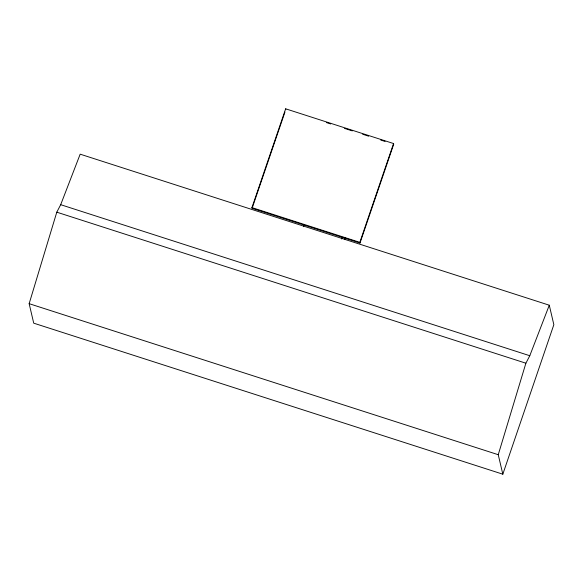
<?xml version="1.0" encoding="UTF-8"?>
<svg xmlns="http://www.w3.org/2000/svg" width="583" height="583" viewBox="0 0 583 583"><rect width="100%" height="100%" fill="white"/><g stroke="black" fill="none" stroke-linecap="round" stroke-linejoin="round"><path stroke-width="0.87" d="M29.15 303.677L56.791 212.176L60.69 204.691L80.177 154.174L549.281 305.208L553.85 324.687L502.823 474.19L33.719 323.164L29.15 303.677L498.246 454.711L502.823 474.19M498.246 454.711L525.888 363.202L529.787 355.725L549.281 305.208M251.936 207.606L285.655 108.81L393.554 143.542L393.714 144.241L359.995 243.038L252.096 208.306L251.936 207.606L359.828 242.346L359.995 243.038M252.096 208.306L284.941 112.082M303.364 226.685L303.94 224.994M341.674 239.023L342.25 237.332M344.684 239.591L345.26 237.908M359.828 242.346L393.554 143.542M326.393 122.561L330.707 123.953M344.517 128.398L352.285 130.898M362.641 134.236L368.682 136.182M380.772 140.073L385.086 141.458M60.69 204.691L529.787 355.725M56.791 212.176L525.888 363.202M285.655 108.81L285.823 109.502"/></g></svg>
